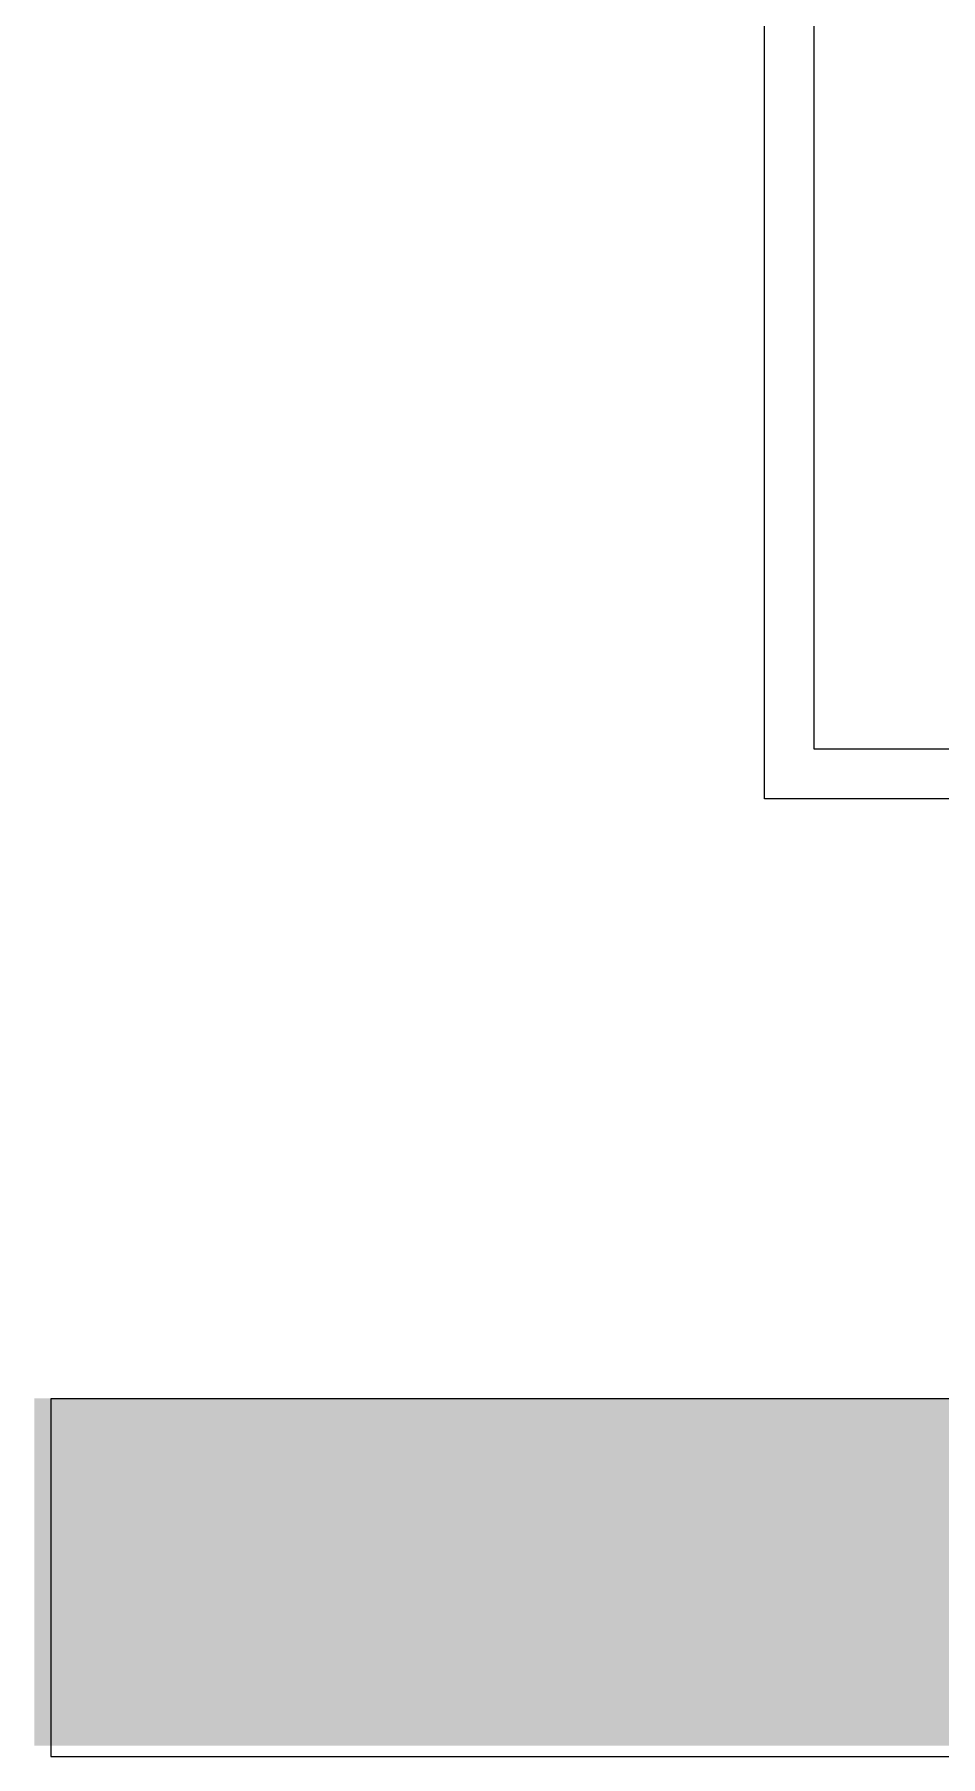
# Model space of a CAD drawing. Header units: inches. Extents: x 70 to 1974, y -315 to 363.
# Drawn here: x 1100.351 to 1101.992, y 179.752 to 182.874 of the extents above; entities that cross this region are included whole.
import ezdxf

# ---------------------------------------------------------------- set-up
doc = ezdxf.new("R2010")
doc.units = ezdxf.units.IN
doc.header["$MEASUREMENT"] = 0
doc.layers.add('LAYER1', color=8, linetype='Continuous', lineweight=9)

# ---------------------------------------------------------------- blocks, each defined once
blk = doc.blocks.new('k1')
at = {"true_color": 0x636466}
h = blk.add_hatch(color=251, dxfattribs=at)
h.dxf.hatch_style = 1
h.paths.add_polyline_path([(-455.9636, -200.5819), (-463.8975, -200.5823), (-478.607, -200.5816), (-478.607, -200.8964), (-455.9636, -200.896)])
blk.add_line((-478.5922, -200.9062), (-455.3366, -200.9062))
blk.add_lwpolyline([(-478.5922, -200.9062), (-455.9633, -200.9062), (-455.9633, -200.5819), (-478.5922, -200.5819)], close=True)

msp = doc.modelspace()

# ---------------------------------------------------------------- linework, layer by layer
at = {"layer": 'LAYER1', "linetype": 'ByBlock'}
for points in [[(1101.67324, 186.23419), (1104.53462, 186.23419), (1104.53462, 181.48809), (1101.67324, 181.48809)], [(1101.76324, 186.14419), (1104.44462, 186.14419), (1104.44462, 181.57809), (1101.76324, 181.57809)]]:
    msp.add_lwpolyline(points, close=True, dxfattribs=at)

# ---------------------------------------------------------------- block references
at = {"xscale": 2, "yscale": 2, "zscale": 2}
msp.add_blockref('k1', (2057.56483, 581.56474), dxfattribs=at)

doc.saveas('drawing.dxf')
